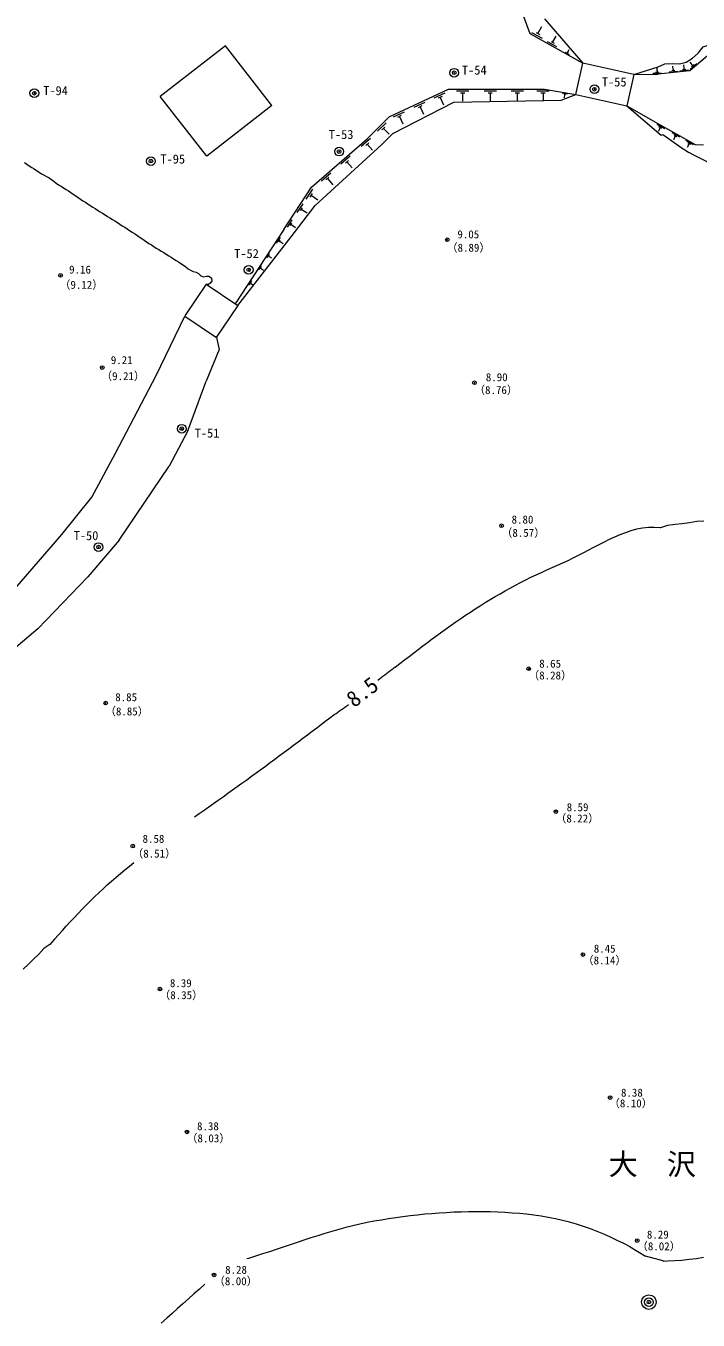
# Model space of a CAD drawing. Units: millimetres, scale not verified. Extents: x 27127 to 381529, y 17188 to 284000.
# Drawn here: x 176423 to 222595, y 128516 to 217458 of the extents above; entities that cross this region are included whole.
import ezdxf
from ezdxf.enums import TextEntityAlignment as Align

# ---------------------------------------------------------------- set-up
doc = ezdxf.new("R2010")
doc.units = ezdxf.units.MM
doc.header["$LTSCALE"] = 500
doc.header["$PDMODE"] = 32
doc.header["$PDSIZE"] = 250
doc.linetypes.add('DASHED', pattern=[7.5, 6, -1.5])
doc.layers.add('0-0通り芯', color=4, linetype='Continuous', lineweight=13)
doc.styles.add('ＭＳ ゴシック', font='')
doc.styles.get('ＭＳ ゴシック').set_extended_font_data('MS Gothic')

msp = doc.modelspace()

# ---------------------------------------------------------------- linework, layer by layer
at = {"layer": '0-0通り芯', "color": 3}
for p, q in [((209252.7, 221750.6), (211030.7, 216924.6)), ((212046.7, 217940.6), (214687.8, 214894.2)), ((211030.7, 216924.6), (214687.8, 214894.2)), ((224303.4, 216287.5), (222034.1, 214362.6)), ((190132.1, 216084.9), (185655.5, 212610)), ((193317.2, 211981.6), (190132.1, 216084.9)), ((214205.7, 212733.6), (214686.2, 214895.6)), ((218175.4, 214119.2), (214687.8, 214894.2)), ((218175.4, 214119.2), (219846.1, 214643.2)), ((222034.1, 214362.6), (219846.1, 214135.2)), ((218175.4, 214119.2), (217695.2, 211958.2)), ((218175.4, 214119.2), (219846.1, 214135.2)), ((188840.5, 208506.8), (185655.5, 212610)), ((201378.7, 211209.6), (205442.7, 213114.6)), ((205442.7, 213114.6), (212046.7, 213114.6)), ((212046.7, 213114.6), (214205.7, 212733.6)), ((213189.7, 212352.6), (214205.7, 212733.6)), ((214205.7, 212733.6), (217695.2, 211958.2)), ((193317.2, 211981.6), (188840.5, 208506.8)), ((201632.7, 210066.6), (205823.7, 212225.6)), ((205823.7, 212225.6), (213189.7, 212352.6)), ((217695.2, 211958.2), (220047.7, 209939.6)), ((217695.2, 211958.2), (219981.9, 210656.3)), ((199854.7, 209685.6), (201378.7, 211209.6)), ((200870.7, 209304.6), (201632.7, 210066.6)), ((219981.9, 210656.3), (222386.1, 209309.2)), ((196044.7, 206383.6), (199854.7, 209685.6)), ((196298.7, 205113.6), (200870.7, 209304.6)), ((222386.1, 209309.2), (222967.4, 209290.6)), ((194139.7, 203462.6), (196044.7, 206383.6)), ((194647.7, 202954.6), (196298.7, 205113.6)), ((194139.7, 203462.6), (190791.1, 198356.8)), ((190985, 198234.1), (194647.7, 202954.6)), ((188811.4, 199698), (187342, 197537.5)), ((188814, 199704.5), (188982.2, 199703.4)), ((185376.7, 193429.6), (187331.5, 197518.8)), ((190985, 198234.1), (189495.5, 196044.1)), ((189516.2, 196032.9), (189694.7, 195207.6)), ((189694.7, 195207.6), (188805.7, 193048.6)), ((182582.7, 188095.6), (185376.7, 193429.6)), ((187535.7, 189619.6), (188805.7, 193048.6)), ((187535.7, 189619.6), (186265.7, 187206.6)), ((180963.2, 185072.2), (182582.7, 188095.6)), ((182836.7, 182126.6), (186265.7, 187206.6)), ((178899.7, 182507.6), (180963.2, 185072.2)), ((174962.7, 177935.6), (178899.7, 182507.6)), ((182836.7, 182126.6), (180677.7, 179586.6)), ((180677.7, 179586.6), (177248.7, 176030.6)), ((177248.7, 176030.6), (175597.7, 174633.6)), ((217932, 133560.1), (218981.2, 132904.5)), ((220252.8, 132565.4), (218981.2, 132904.5))]:
    msp.add_line(p, q, dxfattribs=at)
at = {"layer": '0-0通り芯'}
for p, q in [((211594.7, 216931.8), (211866.5, 217421.4)), ((211159.5, 217013.2), (211894, 216605.5)), ((211472.3, 216999.7), (211717.1, 216863.8)), ((212229.9, 216396.1), (212859.4, 216046.6)), ((212498, 216384.5), (212707.9, 216268)), ((212602.9, 216326.2), (212835.9, 216745.9)), ((213430.9, 215660.7), (213745.6, 215485.9)), ((213564.9, 215654.9), (213669.8, 215596.6)), ((213617.4, 215625.7), (213733.9, 215835.6)), ((219748.8, 214359.3), (219823.8, 214360)), ((219786.3, 214359.6), (219784.1, 214584.6)), ((220602.3, 214289.2), (221199.1, 214351.2)), ((220781, 214383.2), (221004.8, 214406.4)), ((220847.9, 214465.5), (220922.5, 214473.3)), ((220885.2, 214469.4), (220861.9, 214693.2)), ((221344.9, 214366.4), (221941.7, 214428.4)), ((221523.6, 214460.4), (221747.4, 214483.6)), ((221590.5, 214542.7), (221665.1, 214550.5)), ((221627.8, 214546.6), (221604.5, 214770.4)), ((222185.1, 214785.8), (222039.6, 214957.4)), ((222053.4, 214477.3), (222510.9, 214865.4)), ((222147.8, 214655.8), (222319.4, 214801.4)), ((222156.5, 214761.5), (222213.7, 214810)), ((219487.7, 214206.8), (220087.7, 214212.5)), ((219674.5, 214283.6), (219899.5, 214285.7)), ((205198.6, 212845.5), (204438, 212489)), ((205004.5, 212600), (204750.9, 212481.1)), ((206841.9, 212974.6), (206001.9, 212974.6)), ((206561.9, 212834.6), (206281.9, 212834.6)), ((206421.9, 212834.6), (206421.9, 212274.6)), ((208741.1, 212974.6), (207901.1, 212974.6)), ((208461.1, 212834.6), (208181.1, 212834.6)), ((208321.1, 212834.6), (208321.1, 212274.6)), ((210596.2, 212974.6), (209756.2, 212974.6)), ((210316.2, 212834.6), (210036.2, 212834.6)), ((210176.2, 212834.6), (210176.2, 212274.6)), ((212362.9, 212974.6), (211522.9, 212974.6)), ((212082.9, 212834.6), (211802.9, 212834.6)), ((211942.9, 212834.6), (211942.9, 212274.6)), ((213616.5, 212776.7), (213262, 212839.2)), ((213487.9, 212738.4), (213369.7, 212759.3)), ((213428.8, 212748.9), (213387.1, 212512.5)), ((203821.4, 212200), (203060.8, 211843.5)), ((203627.3, 211954.4), (203373.7, 211835.6)), ((203500.5, 211895), (203738.2, 211387.9)), ((204877.7, 212540.5), (205115.4, 212033.5)), ((201172.5, 210805.3), (200578.5, 210211.4)), ((202403.5, 211535.4), (201642.9, 211178.8)), ((202209.4, 211289.7), (201955.8, 211170.9)), ((202082.6, 211230.3), (202320.3, 210723.3)), ((201073.5, 210508.4), (200875.5, 210310.4)), ((200974.5, 210409.4), (201370.4, 210013.4)), ((220301.3, 210388.2), (219779.9, 210685)), ((219966.4, 210406.3), (219855, 210210.7)), ((220101.2, 210415.8), (219905.7, 210527.1)), ((219999, 210387.7), (219933.8, 210424.8)), ((221340.1, 209809.3), (220816.7, 210102.6)), ((221139.9, 209835.6), (220943.6, 209945.5)), ((200097.3, 209710.6), (199462.5, 209160.4)), ((199977.4, 209421.4), (199765.7, 209238)), ((199871.6, 209329.7), (200238.3, 208906.5)), ((221005.1, 209825.1), (220895.1, 209628.8)), ((221037.8, 209806.8), (220972.4, 209843.5)), ((222284.9, 209280), (221761.5, 209573.2)), ((221949.9, 209295.7), (221839.9, 209099.4)), ((222084.7, 209306.2), (221888.4, 209416.2)), ((221982.6, 209277.4), (221917.2, 209314.1)), ((198696.5, 208496.6), (198061.8, 207946.5)), ((198576.6, 208207.4), (198365, 208024)), ((197361.4, 207339.5), (196726.6, 206789.3)), ((198470.8, 208115.7), (198837.6, 207692.6)), ((197241.5, 207050.3), (197029.9, 206866.9)), ((197135.7, 206958.6), (197502.5, 206535.4)), ((196119.8, 206242.4), (195660.9, 205538.8)), ((196084.1, 205931.4), (195931.2, 205696.9)), ((196007.6, 205814.2), (196476.7, 205508.3)), ((195435, 205229), (195041.7, 204625.9)), ((195404.4, 204962.4), (195273.3, 204761.4)), ((195338.8, 204861.9), (195740.9, 204599.7)), ((194693.9, 204129.3), (194366.2, 203626.8)), ((194668.4, 203907.2), (194559.2, 203739.7)), ((194613.8, 203823.4), (194948.9, 203604.9)), ((193882.6, 202921.9), (193620.4, 202519.8)), ((193862.2, 202744.2), (193774.8, 202610.2)), ((193818.5, 202677.2), (194086.5, 202502.4)), ((193137.3, 201824.7), (192939.8, 201523.7)), ((193121.6, 201691.5), (193055.8, 201591.1)), ((193088.7, 201641.3), (193289.4, 201509.7)), ((192593.7, 200995.8), (192396.2, 200694.8)), ((192578, 200862.6), (192512.2, 200762.2)), ((192545.1, 200812.4), (192745.8, 200680.8)), ((191908.3, 199950.8), (191710.8, 199649.7)), ((191892.6, 199817.5), (191826.8, 199717.2)), ((191859.7, 199767.3), (192060.4, 199635.7))]:
    msp.add_line(p, q, dxfattribs=at)
at = {"layer": '0-0通り芯', "color": 3, "linetype": 'DASHED'}
for p, q in [((188814, 199704.5), (190979.9, 198231.3)), ((187331.5, 197518.8), (189516.2, 196032.9))]:
    msp.add_line(p, q, dxfattribs=at)
at = {"layer": '0-0通り芯', "color": 3}
for points in [[(219846.1, 214643.2), (220307.8, 214840), (220807.6, 214869.7), (221317.6, 214843.2), (221785, 214973.4), (222211.9, 215236.9), (222594.8, 215594.4), (222940.9, 216021.3), (223358.7, 216153.4), (223839.2, 216048.1), (224196, 216390.1), (224291.1, 216548.2)], [(220049.5, 209936.6), (220180, 209985), (220783.4, 209555.9), (221427.8, 209089.7), (221925.4, 208777), (222324.1, 208566.6), (222681.5, 208397.4), (223054.6, 208208.9), (223466.9, 207972.3), (223901, 207697.8), (224336.7, 207397.8), (224754.9, 207084.8), (225151.9, 206766.6), (225536.3, 206448), (225916.6, 206133.6), (226301.8, 205828), (226700.2, 205535.8), (227114, 205256.7), (227535.1, 204983.9), (227955.3, 204710.2), (228371.7, 204433.2), (228786, 204154.3), (228863.1, 204102.2)], [(176324.8, 208066.6), (176492.6, 207957.8), (176659.2, 207847), (176825, 207735), (176990.8, 207623), (177157.5, 207512.5), (177326, 207404.8), (177497.1, 207301.3), (177671.5, 207202.9), (177847.1, 207106.6), (178020.1, 207006.5), (178187, 206896.9), (178347.9, 206778.2), (178507.6, 206657.4), (178670.9, 206542), (178839.4, 206434.3), (179010.2, 206330.1), (179179.9, 206224.2), (179347.2, 206114.5), (179512.8, 206002.4), (179678, 205889.6), (179843.6, 205777.4), (180009.7, 205665.9), (180176.2, 205555.2), (180343.2, 205445.1), (180510.6, 205335.6), (180678.3, 205226.7), (180846.4, 205118.3), (181014.8, 205010.4), (181183.4, 204902.8), (181352.3, 204795.6), (181521.4, 204688.7), (181690.6, 204582.1), (181859.9, 204475.7), (182029.4, 204369.4), (182198.8, 204263.1), (182368.1, 204156.7), (182537.3, 204050), (182706.3, 203943.1), (182875, 203835.7), (183043.4, 203727.8), (183211.5, 203619.4), (183379.2, 203510.5), (183546.7, 203401.2), (183713.9, 203291.4), (183880.8, 203181.2), (184047.4, 203070.5), (184213.7, 202959.4), (184379.7, 202847.8), (184545.5, 202735.9), (184711.4, 202624), (184877.6, 202512.7), (185044.4, 202402.5), (185212.2, 202293.7), (185381.3, 202186.9), (185551.5, 202082), (185722.4, 201978), (185893.2, 201873.9), (186063.5, 201768.9), (186233.1, 201662.8), (186402.2, 201556), (186570.9, 201448.7), (186739.5, 201341.3), (186907.7, 201233.4), (187074.6, 201123.5), (187239.5, 201010.1), (187401.4, 200891.7), (187562, 200770.9), (187729.7, 200661.8), (187914.2, 200580.3), (188111.7, 200522.1), (188284.8, 200431.1), (188428.3, 200291.2), (188618, 200218.5), (188828.3, 200247.4), (189022.4, 200268.9), (189161.8, 200130), (189183.4, 199921.6), (189062.2, 199764.8), (188982.2, 199703.4)], [(220042.7, 182992.7), (220515, 183155.2), (221010.2, 183213.6), (221511, 183252.5), (222003.4, 183339.1), (222498.1, 183412.8), (222999.6, 183447.3)], [(201789.4, 173396.2), (202106.4, 173640.1), (202423.5, 173883.9), (202740.9, 174127.4), (203058.8, 174370.2), (203377.2, 174612.4), (203696.2, 174853.6), (204016.2, 175093.7), (204337.1, 175332.5), (204659.1, 175569.8), (204982.4, 175805.5), (205307.1, 176039.3), (205633.2, 176271.1), (205960.9, 176500.7), (206290.3, 176727.9), (206621.5, 176952.5), (206954.4, 177174.3), (207289.4, 177393.2), (207626.3, 177609), (207965.3, 177821.4), (208306.5, 178030.3), (208650, 178235.6), (208995.8, 178437.1), (209343.8, 178634.8), (209694, 178828.4), (210046.4, 179018.1), (210401.1, 179203.5), (210757.9, 179384.7), (211116.8, 179561.5), (211477.9, 179733.9), (211841, 179902.1), (212205.4, 180067.3), (212570.5, 180231.1), (212935.4, 180395), (213299.5, 180560.6), (213662, 180729.4), (214022.1, 180903.1), (214379.5, 181082.4), (214734.9, 181265.8), (215089.2, 181451.4), (215443.5, 181637.1), (215798.8, 181821), (216156, 182001.1), (216516.1, 182175.3), (216880.1, 182341.8), (217249, 182498.3), (217623.7, 182643), (218005.2, 182773.5), (218392.9, 182883.7), (218785.5, 182965.8), (219181.8, 183012.1), (219580.8, 183017.5), (219981, 182996.7), (220042.7, 182992.7)], [(201789.4, 173396.2), (201669.6, 173304.4), (201549.9, 173212.7), (201430.2, 173121), (201310.4, 173029.3), (201190.7, 172937.5), (201070.9, 172845.8), (200951.2, 172754), (200831.5, 172662.3), (200711.7, 172570.6), (200592, 172478.9)], [(197362.2, 169954.6), (197484, 170040.8), (197605.8, 170126.9), (197727.6, 170213), (197849.4, 170299.2), (197971.2, 170385.3), (198093, 170471.5), (198214.8, 170557.6), (198336.5, 170643.7), (198458.3, 170729.9), (198580.1, 170816)], [(188009.2, 163094.2), (188335.4, 163325.6), (188661.6, 163557.2), (188987.7, 163788.8), (189313.6, 164020.7), (189639.4, 164252.7), (189965, 164485.1), (190290.4, 164717.8), (190615.4, 164950.9), (190940.2, 165184.4), (191264.6, 165418.4), (191588.7, 165652.8), (191912.5, 165887.7), (192235.9, 166123.1), (192559, 166359), (192881.7, 166595.4), (193204, 166832.3), (193525.9, 167069.8), (193847.4, 167307.8), (194168.4, 167546.4), (194489, 167785.5), (194809.3, 168025.2), (195129.2, 168265.4), (195448.7, 168505.9), (195768.1, 168746.8), (196087.1, 168988), (196406.1, 169229.5), (196724.9, 169471.1), (197043.5, 169712.8), (197362.2, 169954.6), (197370.7, 169961.1)], [(178391.7, 154694.6), (178660.9, 154991.2), (178930.4, 155287.5), (179200.5, 155583.1), (179471.7, 155877.5), (179744.3, 156170.6), (180018.6, 156462), (180294.9, 156751.2), (180573.7, 157037.9), (180855.2, 157321.9), (181139.7, 157602.6), (181427.8, 157879.8), (181719.5, 158153.2), (182015, 158422.7), (182313.9, 158688.5), (182615.9, 158951), (182920.6, 159210.5), (183227.7, 159467.1), (183536.8, 159721.2), (183831.8, 159960.3)], [(178391.7, 154694.6), (178062.9, 154318.1), (177649, 154048), (177312.8, 153670.7), (176955.4, 153322.5), (176594.7, 152978.6), (176241.7, 152624.4)], [(217932, 133560.1), (217482.2, 133779.8), (217031.4, 133996.9), (216578.4, 134208.9), (216122.1, 134413.2), (215661.6, 134607.4), (215195.6, 134788.9), (214724.2, 134956.4), (214247.7, 135109.8), (213766.7, 135248.8), (213281.9, 135373.3), (212793.8, 135483.2), (212302.9, 135578.8), (211809.5, 135661.1), (211314.1, 135731.1), (210816.9, 135789.8), (210318.4, 135838.2), (209819, 135877.3), (209318.9, 135908.2), (208818.6, 135931.5), (208318.1, 135947.7), (207817.5, 135956.7), (207316.8, 135958.7), (206816.3, 135953.8), (206315.8, 135942.1), (205815.5, 135923.7), (205315.5, 135898.8), (204815.8, 135867.4), (204316.4, 135829.7), (203817.6, 135785.8), (203319.2, 135735.8), (202821.5, 135679.7), (202324.4, 135617.8), (201828, 135550.1), (201332.6, 135476.3), (200838.3, 135396.1), (200345.3, 135309), (199854, 135214.4), (199364.4, 135111.8), (198876.9, 135000.9), (198391.7, 134881.2), (197909, 134752.1), (197428.8, 134613.9), (196950.6, 134468.2), (196474.1, 134316.7), (195998.7, 134161), (195524.1, 134002.7), (195049.7, 133843.7), (194575.2, 133685.4), (194100.2, 133528.7), (193624.8, 133373.5), (193149.1, 133219.5), (192673.2, 133066.3), (192197.1, 132913.8), (191721, 132761.6), (191590.9, 132720.1)], [(222970.2, 132830.6), (222480.5, 132737.9), (221986.4, 132670.5), (221488.7, 132622.7), (220988.4, 132589.2), (220486.7, 132564.5), (220185, 132551.5)], [(188710.7, 130980), (188336.2, 130646.1), (187961.8, 130312.1), (187587.5, 129978), (187213.4, 129643.8), (186839.5, 129309.3), (186466, 128974.7), (186092.9, 128639.7), (185720.2, 128304.4)]]:
    msp.add_lwpolyline(points, dxfattribs=at)
for centre in [(205842.1, 214238.7), (177003.5, 212828.9), (215470.2, 213107.3), (197935.7, 208819.7), (185010.9, 208162.9), (191725.5, 200693.3), (187131.7, 189775.6), (181415.3, 181642.7)]:
    msp.add_circle(centre, 300, dxfattribs=at)
at = {"layer": '0-0通り芯', "color": 2}
msp.add_circle((184869.7, 161541.4), 2, dxfattribs=at)
at = {"layer": '0-0通り芯', "color": 5}
for radius in [500, 300]:
    msp.add_circle((219217.3, 129754.6), radius, dxfattribs=at)
at = {"layer": '0-0通り芯', "color": 7}
for p in [(205842.1, 214238.7), (177003.5, 212828.9), (215470.2, 213107.3), (185010.9, 208162.9), (197935.7, 208819.7), (205367.3, 202757.7), (178807.2, 200306.5), (191725.5, 200693.3), (181669.6, 193976.2), (207231.2, 192932.9), (187131.7, 189775.6), (209095.2, 183108.2), (181415.3, 181642.7), (210959.1, 173283.4), (181899.9, 170918.5), (212823, 163458.6), (183763.4, 161093.6), (214687, 153633.9), (185626.8, 151268.8), (216550.9, 143809.1), (187490.3, 141443.9), (218414.9, 133984.4), (189353.7, 131619.1), (219217.3, 129754.6)]:
    msp.add_point(p, dxfattribs=at)

# ---------------------------------------------------------------- texts
at = {"layer": '0-0通り芯', "color": 2, "style": 'ＭＳ ゴシック'}
for s, height, p in [('T-54', 623.2, (206374.1, 213921.1)), ('T-55', 623.2, (215983.9, 213108.1)), ('T-94', 623.2, (177612.7, 212510.4)), ('T-53', 623.2, (197224.6, 209498.1)), ('T-95', 623.2, (185662.2, 207809.2)), ('9.05', 549.9, (206063.3, 202692.6)), ('T-52', 623.2, (190728.9, 201313.5)), ('（8.89）', 549.9, (205324.4, 201774)), ('9.16', 549.9, (179393.4, 200271)), ('（9.12）', 549.9, (178732.8, 199225)), ('9.21', 549.9, (182255.9, 194050.5)), ('（9.21）', 549.9, (181595.3, 192949.5)), ('8.90', 549.9, (208016, 192875.2)), ('（8.76）', 549.9, (207211.9, 191990.7)), ('T-51', 623.2, (188021.3, 188976.3)), ('8.80', 549.9, (209784.9, 183092.5)), ('T-50', 623.2, (179705.2, 181930.1)), ('（8.57）', 549.9, (209088, 182181.2)), ('8.65', 549.9, (211683.8, 173190.8)), ('（8.28）', 549.9, (210932.2, 172379)), ('8.85', 549.9, (182561.9, 170885.6)), ('（8.85）', 549.9, (181858.4, 169908.5)), ('8.59', 549.9, (213567.2, 163323.8)), ('（8.22）', 549.9, (212794.8, 162551.5)), ('8.58', 549.9, (184438, 161153.7)), ('（8.51）', 549.9, (183734.5, 160137.5)), ('8.45', 549.9, (215429.7, 153604.7)), ('（8.14）', 549.9, (214667.8, 152798.1)), ('（8.35）', 549.9, (185591.1, 150409.9)), ('8.39', 549.9, (186315.8, 151233.8)), ('8.38', 549.9, (217299, 143708.2)), ('（8.10）', 549.9, (216472.7, 142974.6)), ('8.38', 549.9, (188178.3, 141402.6)), ('（8.03）', 549.9, (187459, 140570.6)), ('8.29', 549.9, (219078.8, 133954.1)), ('（8.02）', 549.9, (218397.4, 133150.5)), ('8.28', 549.9, (190109.4, 131537.4)), ('（8.00）', 549.9, (189340.9, 130750.2))]:
    msp.add_text(s, height=height, dxfattribs=at).set_placement(p, align=Align.BOTTOM_LEFT)
msp.add_text('8.5', height=1100, rotation=37.436, dxfattribs=at).set_placement((199171.8, 170308.1), align=Align.BOTTOM_LEFT)
at = {"layer": '0-0通り芯', "color": 3, "style": 'ＭＳ ゴシック'}
msp.add_text('大\u3000沢\u3000池', height=1466, dxfattribs=at).set_placement((216450.7, 138056.5), align=Align.BOTTOM_LEFT)

doc.saveas('drawing.dxf')
